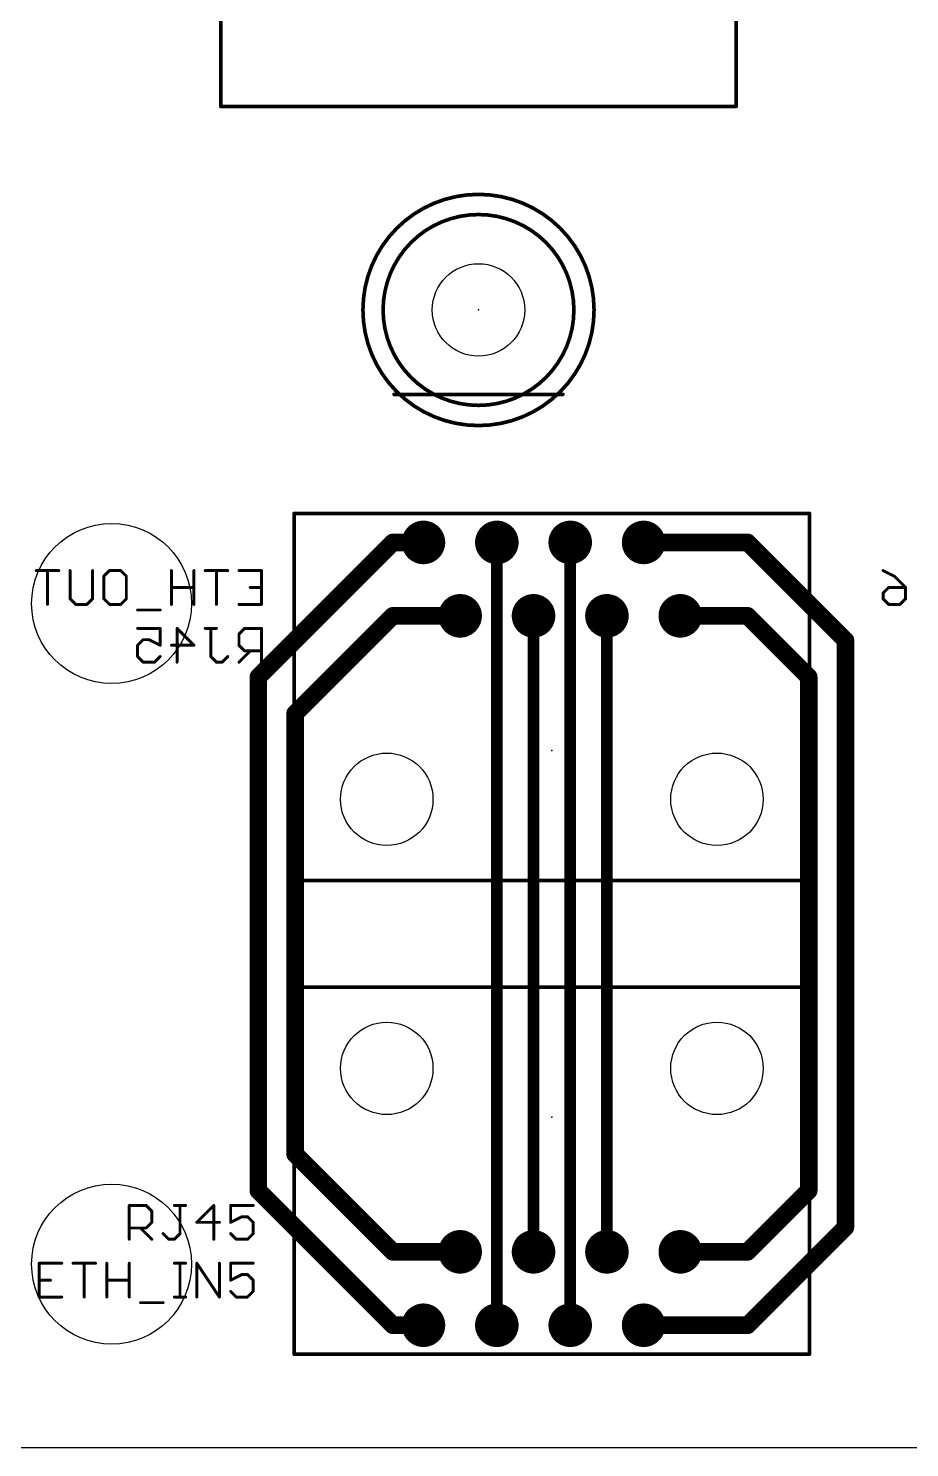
# Model space of a CAD drawing. Extents: x 0 to 9.2, y 0 to 4.69.
# Drawn here: x 5.487 to 6.688, y 0 to 1.934 of the extents above; entities that cross this region are included whole.
import ezdxf

# ---------------------------------------------------------------- set-up
doc = ezdxf.new("R2010")
doc.units = 0
for name, color, linetype in [('1', 22, 'CONTINUOUS'), ('17', 82, 'CONTINUOUS'), ('20', 7, 'CONTINUOUS'), ('21', 253, 'CONTINUOUS'), ('22', 253, 'CONTINUOUS'), ('23', 7, 'CONTINUOUS'), ('24', 7, 'CONTINUOUS'), ('25', 253, 'CONTINUOUS'), ('26', 253, 'CONTINUOUS')]:
    doc.layers.add(name, color=color, linetype=linetype)

# ---------------------------------------------------------------- blocks, each defined once
blk = doc.blocks.new('ROUNDP')
at = {"const_width": 0.5}
blk.add_lwpolyline([(0, -0.25, 1), (0, 0.25, 1), (0, -0.25)], format="xyb", dxfattribs=at)

msp = doc.modelspace()

# ---------------------------------------------------------------- linework, layer by layer
at = {"layer": '1'}
for points, const_width in [([(5.8, 1.05), (5.983268, 1.233268)], 0.024), ([(6.025, 1.233268), (5.983268, 1.233268)], 0.024), ([(6.125, 1.233268), (6.125, 0.166732)], 0.016), ([(6.225, 0.166732), (6.225, 1.233268)], 0.016), ([(6.325, 1.233268), (6.466732, 1.233268)], 0.024), ([(6.6, 1.1), (6.466732, 1.233268)], 0.024), ([(5.85, 1), (5.983268, 1.133268)], 0.024), ([(6.075, 1.133268), (5.983268, 1.133268)], 0.024), ([(6.175, 1.133268), (6.175, 0.266732)], 0.016), ([(6.275, 1.133268), (6.275, 0.266732)], 0.016), ([(6.375, 1.133268), (6.466732, 1.133268)], 0.024), ([(6.55, 1.05), (6.466732, 1.133268)], 0.024), ([(6.6, 0.3), (6.6, 1.1)], 0.024), ([(5.8, 0.35), (5.8, 1.05)], 0.024), ([(6.55, 0.35), (6.55, 1.05)], 0.024), ([(5.85, 0.4), (5.85, 1)], 0.024), ([(5.983268, 0.266732), (5.85, 0.4)], 0.024), ([(5.983268, 0.166732), (5.8, 0.35)], 0.024), ([(6.466732, 0.266732), (6.55, 0.35)], 0.024), ([(6.466732, 0.166732), (6.6, 0.3)], 0.024), ([(6.075, 0.266732), (5.983268, 0.266732)], 0.024), ([(6.375, 0.266732), (6.466732, 0.266732)], 0.024), ([(6.025, 0.166732), (5.983268, 0.166732)], 0.024), ([(6.325, 0.166732), (6.466732, 0.166732)], 0.024)]:
    msp.add_lwpolyline(points, dxfattribs=dict(at, const_width=const_width))
for points, const_width in [([(5.983268, 1.239268, 1), (5.983268, 1.227268)], 0.012), ([(5.98751, 1.229025, 1), (5.979025, 1.23751)], 0.012), ([(6.025, 1.227268, 1), (6.025, 1.239268)], 0.012), ([(6.129, 1.233268, 1), (6.121, 1.233268)], 0.008), ([(6.229, 1.233268, 1), (6.221, 1.233268)], 0.008), ([(6.325, 1.239268, 1), (6.325, 1.227268)], 0.012), ([(6.470975, 1.23751, 1), (6.46249, 1.229025)], 0.012), ([(6.466732, 1.227268, 1), (6.466732, 1.239268)], 0.012), ([(5.983268, 1.139268, 1), (5.983268, 1.127268)], 0.012), ([(5.98751, 1.129025, 1), (5.979025, 1.13751)], 0.012), ([(6.075, 1.127268, 1), (6.075, 1.139268)], 0.012), ([(6.179, 1.133268, 1), (6.171, 1.133268)], 0.008), ([(6.279, 1.133268, 1), (6.271, 1.133268)], 0.008), ([(6.375, 1.139268, 1), (6.375, 1.127268)], 0.012), ([(6.470975, 1.13751, 1), (6.46249, 1.129025)], 0.012), ([(6.466732, 1.127268, 1), (6.466732, 1.139268)], 0.012), ([(6.606, 1.1, 1), (6.594, 1.1)], 0.012), ([(6.595757, 1.095757, 1), (6.604243, 1.104243)], 0.012), ([(5.795757, 1.054243, 1), (5.804243, 1.045757)], 0.012), ([(5.806, 1.05, 1), (5.794, 1.05)], 0.012), ([(6.556, 1.05, 1), (6.544, 1.05)], 0.012), ([(6.545757, 1.045757, 1), (6.554243, 1.054243)], 0.012), ([(5.845757, 1.004243, 1), (5.854243, 0.995757)], 0.012), ([(5.856, 1, 1), (5.844, 1)], 0.012), ([(5.854243, 0.404243, 1), (5.845757, 0.395757)], 0.012), ([(5.844, 0.4, 1), (5.856, 0.4)], 0.012), ([(5.804243, 0.354243, 1), (5.795757, 0.345757)], 0.012), ([(5.794, 0.35, 1), (5.806, 0.35)], 0.012), ([(6.544, 0.35, 1), (6.556, 0.35)], 0.012), ([(6.554243, 0.345757, 1), (6.545757, 0.354243)], 0.012), ([(6.604243, 0.295757, 1), (6.595757, 0.304243)], 0.012), ([(6.594, 0.3, 1), (6.606, 0.3)], 0.012), ([(5.983268, 0.272732, 1), (5.983268, 0.260732)], 0.012), ([(5.979025, 0.26249, 1), (5.98751, 0.270975)], 0.012), ([(6.075, 0.260732, 1), (6.075, 0.272732)], 0.012), ([(6.171, 0.266732, 1), (6.179, 0.266732)], 0.008), ([(6.271, 0.266732, 1), (6.279, 0.266732)], 0.008), ([(6.375, 0.272732, 1), (6.375, 0.260732)], 0.012), ([(6.46249, 0.270975, 1), (6.470975, 0.26249)], 0.012), ([(6.466732, 0.260732, 1), (6.466732, 0.272732)], 0.012), ([(5.983268, 0.172732, 1), (5.983268, 0.160732)], 0.012), ([(5.979025, 0.16249, 1), (5.98751, 0.170975)], 0.012), ([(6.025, 0.160732, 1), (6.025, 0.172732)], 0.012), ([(6.325, 0.172732, 1), (6.325, 0.160732)], 0.012), ([(6.46249, 0.170975, 1), (6.470975, 0.16249)], 0.012), ([(6.466732, 0.160732, 1), (6.466732, 0.172732)], 0.012), ([(6.121, 0.166732, 1), (6.129, 0.166732)], 0.008), ([(6.221, 0.166732, 1), (6.229, 0.166732)], 0.008)]:
    msp.add_lwpolyline(points, format="xyb", dxfattribs=dict(at, const_width=const_width))
at = {"layer": '20'}
msp.add_line((0, 0), (8.899213, 0), dxfattribs=at)
for centre, radius in [((6.1, 1.55), 0.062992), ((5.6, 1.15), 0.109), ((5.975, 0.883268), 0.062992), ((6.425, 0.883268), 0.062992), ((5.975, 0.516732), 0.062992), ((6.425, 0.516732), 0.062992), ((5.6, 0.25), 0.109)]:
    msp.add_circle(centre, radius, dxfattribs=at)
at = {"layer": '21'}
for points, const_width in [([(6.1, 1.39252, 1), (6.1, 1.70748, 1), (6.1, 1.39252)], 0.005), ([(6.1, 1.42, 1), (6.1, 1.68, 1), (6.1, 1.42)], 0.005), ([(5.985, 1.43625, 1), (5.985, 1.43375)], 0.0025), ([(6.215, 1.43375, 1), (6.215, 1.43625)], 0.0025), ([(5.850069, 0.772638, 1), (5.847569, 0.772638)], 0.0025), ([(5.848819, 0.773888, 1), (5.848819, 0.771388)], 0.0025), ([(6.552431, 0.772638, 1), (6.549931, 0.772638)], 0.0025), ([(6.551181, 0.771388, 1), (6.551181, 0.773888)], 0.0025), ([(5.848819, 0.128612, 1), (5.848819, 0.126112)], 0.0025), ([(5.847569, 0.127362, 1), (5.850069, 0.127362)], 0.0025), ([(6.549931, 0.127362, 1), (6.552431, 0.127362)], 0.0025), ([(6.551181, 0.126112, 1), (6.551181, 0.128612)], 0.0025)]:
    msp.add_lwpolyline(points, format="xyb", dxfattribs=dict(at, const_width=const_width))
at = {"layer": '21', "const_width": 0.005}
for points in [[(5.985, 1.435), (6.215, 1.435)], [(5.848819, 0.127362), (5.848819, 0.772638)], [(5.848819, 0.772638), (6.551181, 0.772638)], [(6.551181, 0.127362), (6.551181, 0.772638)], [(6.551181, 0.127362), (5.848819, 0.127362)]]:
    msp.add_lwpolyline(points, dxfattribs=at)
at = {"layer": '22', "const_width": 0.005}
for points in [[(5.748819, 2.472638), (5.748819, 1.827362)], [(6.451181, 2.472638), (6.451181, 1.827362)], [(5.748819, 1.827362), (6.451181, 1.827362)], [(6.551181, 1.272638), (5.848819, 1.272638)], [(5.848819, 1.272638), (5.848819, 0.627362)], [(6.551181, 1.272638), (6.551181, 0.627362)], [(5.848819, 0.627362), (6.551181, 0.627362)]]:
    msp.add_lwpolyline(points, dxfattribs=at)
at = {"layer": '22', "const_width": 0.0025}
for points in [[(5.748819, 1.828612, 1), (5.748819, 1.826112)], [(5.747569, 1.827362, 1), (5.750069, 1.827362)], [(6.449931, 1.827362, 1), (6.452431, 1.827362)], [(6.451181, 1.826112, 1), (6.451181, 1.828612)], [(5.848819, 1.273888, 1), (5.848819, 1.271388)], [(5.850069, 1.272638, 1), (5.847569, 1.272638)], [(6.552431, 1.272638, 1), (6.549931, 1.272638)], [(6.551181, 1.271388, 1), (6.551181, 1.273888)], [(5.848819, 0.628612, 1), (5.848819, 0.626112)], [(5.847569, 0.627362, 1), (5.850069, 0.627362)], [(6.549931, 0.627362, 1), (6.552431, 0.627362)], [(6.551181, 0.626112, 1), (6.551181, 0.628612)]]:
    msp.add_lwpolyline(points, format="xyb", dxfattribs=at)
at = {"layer": '23'}
for p in [(6.1, 1.55), (6.2, 0.45)]:
    msp.add_point(p, dxfattribs=at)
at = {"layer": '24'}
msp.add_point((6.2, 0.95), dxfattribs=at)
at = {"layer": '25', "const_width": 0.004}
for points in [[(5.624142, 0.28389), (5.624142, 0.329929)], [(5.624142, 0.329929), (5.647161, 0.329929)], [(5.647161, 0.329929), (5.654835, 0.322256)], [(5.685527, 0.329929), (5.700874, 0.329929)], [(5.693201, 0.291563), (5.693201, 0.329929)], [(5.73924, 0.329929), (5.71622, 0.306909)], [(5.73924, 0.28389), (5.73924, 0.329929)], [(5.792952, 0.329929), (5.76226, 0.329929)], [(5.76226, 0.329929), (5.76226, 0.306909)], [(5.654835, 0.322256), (5.654835, 0.306909)], [(5.76226, 0.306909), (5.777606, 0.314583)], [(5.777606, 0.314583), (5.785279, 0.314583)], [(5.785279, 0.314583), (5.792952, 0.306909)], [(5.647161, 0.299236), (5.624142, 0.299236)], [(5.639488, 0.299236), (5.654835, 0.28389)], [(5.654835, 0.306909), (5.647161, 0.299236)], [(5.670181, 0.291563), (5.677854, 0.28389)], [(5.685527, 0.28389), (5.693201, 0.291563)], [(5.71622, 0.306909), (5.746913, 0.306909)], [(5.769933, 0.28389), (5.76226, 0.291563)], [(5.792952, 0.291563), (5.785279, 0.28389)], [(5.792952, 0.306909), (5.792952, 0.291563)], [(5.677854, 0.28389), (5.685527, 0.28389)], [(5.785279, 0.28389), (5.769933, 0.28389)], [(5.532063, 0.251189), (5.50137, 0.251189)], [(5.50137, 0.251189), (5.50137, 0.20515)], [(5.54741, 0.251189), (5.578102, 0.251189)], [(5.562756, 0.20515), (5.562756, 0.251189)], [(5.593449, 0.20515), (5.593449, 0.251189)], [(5.624142, 0.251189), (5.624142, 0.20515)], [(5.685527, 0.251189), (5.700874, 0.251189)], [(5.6932, 0.20515), (5.6932, 0.251189)], [(5.71622, 0.20515), (5.71622, 0.251189)], [(5.71622, 0.251189), (5.746913, 0.20515)], [(5.746913, 0.20515), (5.746913, 0.251189)], [(5.792952, 0.251189), (5.762259, 0.251189)], [(5.762259, 0.251189), (5.762259, 0.228169)], [(5.762259, 0.228169), (5.777606, 0.235842)], [(5.777606, 0.235842), (5.785279, 0.235842)], [(5.785279, 0.235842), (5.792952, 0.228169)], [(5.50137, 0.228169), (5.516717, 0.228169)], [(5.593449, 0.228169), (5.624142, 0.228169)], [(5.769932, 0.20515), (5.762259, 0.212823)], [(5.792952, 0.212823), (5.785279, 0.20515)], [(5.792952, 0.228169), (5.792952, 0.212823)], [(5.50137, 0.20515), (5.532063, 0.20515)], [(5.639488, 0.197477), (5.670181, 0.197477)], [(5.685527, 0.20515), (5.700874, 0.20515)], [(5.785279, 0.20515), (5.769932, 0.20515)]]:
    msp.add_lwpolyline(points, dxfattribs=at)
at = {"layer": '25', "const_width": 0.002}
for points in [[(5.625142, 0.329929, 1), (5.623142, 0.329929)], [(5.624142, 0.330929, 1), (5.624142, 0.328929)], [(5.647869, 0.330636, 1), (5.646454, 0.329222)], [(5.647161, 0.328929, 1), (5.647161, 0.330929)], [(5.685527, 0.330929, 1), (5.685527, 0.328929)], [(5.694201, 0.329929, 1), (5.692201, 0.329929)], [(5.700874, 0.328929, 1), (5.700874, 0.330929)], [(5.74024, 0.329929, 1), (5.73824, 0.329929)], [(5.739947, 0.329222, 1), (5.738533, 0.330636)], [(5.76226, 0.330929, 1), (5.76226, 0.328929)], [(5.76326, 0.329929, 1), (5.76126, 0.329929)], [(5.792952, 0.328929, 1), (5.792952, 0.330929)], [(5.655835, 0.322256, 1), (5.653835, 0.322256)], [(5.654128, 0.321549, 1), (5.655542, 0.322963)], [(5.777606, 0.315583, 1), (5.777606, 0.313583)], [(5.778053, 0.313688, 1), (5.777159, 0.315477)], [(5.785986, 0.31529, 1), (5.784572, 0.313875)], [(5.785279, 0.313583, 1), (5.785279, 0.315583)], [(5.624142, 0.300236, 1), (5.624142, 0.298236)], [(5.640195, 0.299943, 1), (5.638781, 0.298529)], [(5.646454, 0.299943, 1), (5.647869, 0.298529)], [(5.647161, 0.298236, 1), (5.647161, 0.300236)], [(5.653835, 0.306909, 1), (5.655835, 0.306909)], [(5.655542, 0.306202, 1), (5.654128, 0.307616)], [(5.670888, 0.29227, 1), (5.669474, 0.290856)], [(5.692201, 0.291563, 1), (5.694201, 0.291563)], [(5.693908, 0.290856, 1), (5.692494, 0.29227)], [(5.71622, 0.307909, 1), (5.71622, 0.305909)], [(5.715513, 0.307616, 1), (5.716927, 0.306202)], [(5.746913, 0.305909, 1), (5.746913, 0.307909)], [(5.761812, 0.307804, 1), (5.762707, 0.306015)], [(5.762967, 0.29227, 1), (5.761552, 0.290856)], [(5.76126, 0.306909, 1), (5.76326, 0.306909)], [(5.793952, 0.306909, 1), (5.791952, 0.306909)], [(5.791952, 0.291563, 1), (5.793952, 0.291563)], [(5.792245, 0.306202, 1), (5.793659, 0.307616)], [(5.793659, 0.290856, 1), (5.792245, 0.29227)], [(5.623142, 0.28389, 1), (5.625142, 0.28389)], [(5.654128, 0.283183, 1), (5.655542, 0.284597)], [(5.677854, 0.28489, 1), (5.677854, 0.28289)], [(5.677147, 0.283183, 1), (5.678561, 0.284597)], [(5.68482, 0.284597, 1), (5.686235, 0.283183)], [(5.685527, 0.28289, 1), (5.685527, 0.28489)], [(5.73824, 0.28389, 1), (5.74024, 0.28389)], [(5.769933, 0.28489, 1), (5.769933, 0.28289)], [(5.769226, 0.283183, 1), (5.77064, 0.284597)], [(5.784572, 0.284597, 1), (5.785986, 0.283183)], [(5.785279, 0.28289, 1), (5.785279, 0.28489)], [(5.50137, 0.252189, 1), (5.50137, 0.250189)], [(5.50237, 0.251189, 1), (5.50037, 0.251189)], [(5.532063, 0.250189, 1), (5.532063, 0.252189)], [(5.54741, 0.252189, 1), (5.54741, 0.250189)], [(5.563756, 0.251189, 1), (5.561756, 0.251189)], [(5.578102, 0.250189, 1), (5.578102, 0.252189)], [(5.594449, 0.251189, 1), (5.592449, 0.251189)], [(5.625142, 0.251189, 1), (5.623142, 0.251189)], [(5.685527, 0.252189, 1), (5.685527, 0.250189)], [(5.6942, 0.251189, 1), (5.6922, 0.251189)], [(5.700874, 0.250189, 1), (5.700874, 0.252189)], [(5.71722, 0.251189, 1), (5.71522, 0.251189)], [(5.717052, 0.251744, 1), (5.715388, 0.250634)], [(5.747913, 0.251189, 1), (5.745913, 0.251189)], [(5.762259, 0.252189, 1), (5.762259, 0.250189)], [(5.763259, 0.251189, 1), (5.761259, 0.251189)], [(5.792952, 0.250189, 1), (5.792952, 0.252189)], [(5.777606, 0.236842, 1), (5.777606, 0.234842)], [(5.778053, 0.234948, 1), (5.777158, 0.236737)], [(5.785986, 0.23655, 1), (5.784572, 0.235135)], [(5.785279, 0.234842, 1), (5.785279, 0.236842)], [(5.50137, 0.229169, 1), (5.50137, 0.227169)], [(5.516717, 0.227169, 1), (5.516717, 0.229169)], [(5.593449, 0.229169, 1), (5.593449, 0.227169)], [(5.624142, 0.227169, 1), (5.624142, 0.229169)], [(5.761812, 0.229064, 1), (5.762707, 0.227275)], [(5.761259, 0.228169, 1), (5.763259, 0.228169)], [(5.762966, 0.21353, 1), (5.761552, 0.212116)], [(5.793952, 0.228169, 1), (5.791952, 0.228169)], [(5.791952, 0.212823, 1), (5.793952, 0.212823)], [(5.792245, 0.227462, 1), (5.793659, 0.228876)], [(5.793659, 0.212116, 1), (5.792245, 0.21353)], [(5.50137, 0.20615, 1), (5.50137, 0.20415)], [(5.50037, 0.20515, 1), (5.50237, 0.20515)], [(5.532063, 0.20415, 1), (5.532063, 0.20615)], [(5.561756, 0.20515, 1), (5.563756, 0.20515)], [(5.592449, 0.20515, 1), (5.594449, 0.20515)], [(5.623142, 0.20515, 1), (5.625142, 0.20515)], [(5.639488, 0.198477, 1), (5.639488, 0.196477)], [(5.670181, 0.196477, 1), (5.670181, 0.198477)], [(5.685527, 0.20615, 1), (5.685527, 0.20415)], [(5.6922, 0.20515, 1), (5.6942, 0.20515)], [(5.700874, 0.20415, 1), (5.700874, 0.20615)], [(5.71522, 0.20515, 1), (5.71722, 0.20515)], [(5.745913, 0.20515, 1), (5.747913, 0.20515)], [(5.746081, 0.204595, 1), (5.747745, 0.205704)], [(5.769932, 0.20615, 1), (5.769932, 0.20415)], [(5.769225, 0.204442, 1), (5.77064, 0.205857)], [(5.784572, 0.205857, 1), (5.785986, 0.204442)], [(5.785279, 0.20415, 1), (5.785279, 0.20615)]]:
    msp.add_lwpolyline(points, format="xyb", dxfattribs=at)
at = {"layer": '26', "const_width": 0.004}
for points in [[(5.528064, 1.19489), (5.497371, 1.19489)], [(5.512717, 1.14885), (5.512717, 1.19489)], [(5.54341, 1.156523), (5.54341, 1.19489)], [(5.574103, 1.19489), (5.574103, 1.156523)], [(5.589449, 1.187216), (5.597123, 1.19489)], [(5.589449, 1.156523), (5.589449, 1.187216)], [(5.597123, 1.19489), (5.612469, 1.19489)], [(5.612469, 1.19489), (5.620142, 1.187216)], [(5.620142, 1.187216), (5.620142, 1.156523)], [(5.681528, 1.19489), (5.681528, 1.14885)], [(5.712221, 1.14885), (5.712221, 1.19489)], [(5.75826, 1.19489), (5.727567, 1.19489)], [(5.742914, 1.14885), (5.742914, 1.19489)], [(5.773606, 1.19489), (5.804299, 1.19489)], [(5.804299, 1.19489), (5.804299, 1.14885)], [(6.651332, 1.19489), (6.666678, 1.187216)], [(6.666678, 1.187216), (6.682024, 1.17187)], [(5.712221, 1.17187), (5.681528, 1.17187)], [(5.804299, 1.17187), (5.788953, 1.17187)], [(6.651332, 1.164197), (6.659005, 1.17187)], [(6.651332, 1.156523), (6.651332, 1.164197)], [(6.659005, 1.17187), (6.682024, 1.17187)], [(6.682024, 1.17187), (6.682024, 1.156523)], [(5.551083, 1.14885), (5.54341, 1.156523)], [(5.56643, 1.14885), (5.551083, 1.14885)], [(5.574103, 1.156523), (5.56643, 1.14885)], [(5.597123, 1.14885), (5.589449, 1.156523)], [(5.612469, 1.14885), (5.597123, 1.14885)], [(5.620142, 1.156523), (5.612469, 1.14885)], [(5.666181, 1.141177), (5.635489, 1.141177)], [(5.804299, 1.14885), (5.773606, 1.14885)], [(6.659005, 1.14885), (6.651332, 1.156523)], [(6.674351, 1.14885), (6.659005, 1.14885)], [(6.682024, 1.156523), (6.674351, 1.14885)], [(5.635489, 1.116149), (5.666181, 1.116149)], [(5.643162, 1.100803), (5.635489, 1.09313)], [(5.650835, 1.100803), (5.643162, 1.100803)], [(5.666181, 1.09313), (5.650835, 1.100803)], [(5.666181, 1.116149), (5.666181, 1.09313)], [(5.689201, 1.07011), (5.689201, 1.116149)], [(5.689201, 1.116149), (5.712221, 1.09313)], [(5.742914, 1.116149), (5.727567, 1.116149)], [(5.73524, 1.077783), (5.73524, 1.116149)], [(5.78128, 1.116149), (5.773606, 1.108476)], [(5.773606, 1.108476), (5.773606, 1.09313)], [(5.804299, 1.116149), (5.78128, 1.116149)], [(5.804299, 1.07011), (5.804299, 1.116149)], [(5.635489, 1.09313), (5.635489, 1.077783)], [(5.712221, 1.09313), (5.681528, 1.09313)], [(5.773606, 1.09313), (5.78128, 1.085457)], [(5.788953, 1.085457), (5.773606, 1.07011)], [(5.78128, 1.085457), (5.804299, 1.085457)], [(5.635489, 1.077783), (5.643162, 1.07011)], [(5.643162, 1.07011), (5.658508, 1.07011)], [(5.658508, 1.07011), (5.666181, 1.077783)], [(5.742914, 1.07011), (5.73524, 1.077783)], [(5.750587, 1.07011), (5.742914, 1.07011)], [(5.75826, 1.077783), (5.750587, 1.07011)]]:
    msp.add_lwpolyline(points, dxfattribs=at)
at = {"layer": '26', "const_width": 0.002}
for points in [[(5.497371, 1.19589, 1), (5.497371, 1.19389)], [(5.513717, 1.19489, 1), (5.511717, 1.19489)], [(5.528064, 1.19389, 1), (5.528064, 1.19589)], [(5.54441, 1.19489, 1), (5.54241, 1.19489)], [(5.575103, 1.19489, 1), (5.573103, 1.19489)], [(5.590449, 1.187216, 1), (5.588449, 1.187216)], [(5.588742, 1.187924, 1), (5.590157, 1.186509)], [(5.597123, 1.19589, 1), (5.597123, 1.19389)], [(5.59783, 1.194183, 1), (5.596416, 1.195597)], [(5.613176, 1.195597, 1), (5.611762, 1.194183)], [(5.612469, 1.19389, 1), (5.612469, 1.19589)], [(5.621142, 1.187216, 1), (5.619142, 1.187216)], [(5.619435, 1.186509, 1), (5.620849, 1.187924)], [(5.682528, 1.19489, 1), (5.680528, 1.19489)], [(5.713221, 1.19489, 1), (5.711221, 1.19489)], [(5.727567, 1.19589, 1), (5.727567, 1.19389)], [(5.743914, 1.19489, 1), (5.741914, 1.19489)], [(5.75826, 1.19389, 1), (5.75826, 1.19589)], [(5.773606, 1.19589, 1), (5.773606, 1.19389)], [(5.805299, 1.19489, 1), (5.803299, 1.19489)], [(5.804299, 1.19389, 1), (5.804299, 1.19589)], [(6.651779, 1.195784, 1), (6.650884, 1.193995)], [(6.667385, 1.187924, 1), (6.665971, 1.186509)], [(6.666231, 1.186322, 1), (6.667125, 1.188111)], [(5.681528, 1.17287, 1), (5.681528, 1.17087)], [(5.712221, 1.17087, 1), (5.712221, 1.17287)], [(5.788953, 1.17287, 1), (5.788953, 1.17087)], [(5.804299, 1.17087, 1), (5.804299, 1.17287)], [(6.652332, 1.164197, 1), (6.650332, 1.164197)], [(6.650625, 1.164904, 1), (6.652039, 1.16349)], [(6.659005, 1.17287, 1), (6.659005, 1.17087)], [(6.659712, 1.171163, 1), (6.658298, 1.172577)], [(6.683024, 1.17187, 1), (6.681024, 1.17187)], [(6.681317, 1.171163, 1), (6.682732, 1.172577)], [(6.682024, 1.17087, 1), (6.682024, 1.17287)], [(5.511717, 1.14885, 1), (5.513717, 1.14885)], [(5.544117, 1.157231, 1), (5.542703, 1.155816)], [(5.54241, 1.156523, 1), (5.54441, 1.156523)], [(5.551083, 1.14985, 1), (5.551083, 1.14785)], [(5.550376, 1.148143, 1), (5.551791, 1.149558)], [(5.565723, 1.149558, 1), (5.567137, 1.148143)], [(5.56643, 1.14785, 1), (5.56643, 1.14985)], [(5.573103, 1.156523, 1), (5.575103, 1.156523)], [(5.57481, 1.155816, 1), (5.573396, 1.157231)], [(5.590157, 1.157231, 1), (5.588742, 1.155816)], [(5.588449, 1.156523, 1), (5.590449, 1.156523)], [(5.597123, 1.14985, 1), (5.597123, 1.14785)], [(5.596416, 1.148143, 1), (5.59783, 1.149558)], [(5.611762, 1.149558, 1), (5.613176, 1.148143)], [(5.612469, 1.14785, 1), (5.612469, 1.14985)], [(5.619142, 1.156523, 1), (5.621142, 1.156523)], [(5.620849, 1.155816, 1), (5.619435, 1.157231)], [(5.635489, 1.142177, 1), (5.635489, 1.140177)], [(5.666181, 1.140177, 1), (5.666181, 1.142177)], [(5.680528, 1.14885, 1), (5.682528, 1.14885)], [(5.711221, 1.14885, 1), (5.713221, 1.14885)], [(5.741914, 1.14885, 1), (5.743914, 1.14885)], [(5.773606, 1.14985, 1), (5.773606, 1.14785)], [(5.803299, 1.14885, 1), (5.805299, 1.14885)], [(5.804299, 1.14785, 1), (5.804299, 1.14985)], [(6.652039, 1.157231, 1), (6.650625, 1.155816)], [(6.650332, 1.156523, 1), (6.652332, 1.156523)], [(6.659005, 1.14985, 1), (6.659005, 1.14785)], [(6.658298, 1.148143, 1), (6.659712, 1.149558)], [(6.673644, 1.149558, 1), (6.675058, 1.148143)], [(6.674351, 1.14785, 1), (6.674351, 1.14985)], [(6.681024, 1.156523, 1), (6.683024, 1.156523)], [(6.682732, 1.155816, 1), (6.681317, 1.157231)], [(5.635489, 1.117149, 1), (5.635489, 1.115149)], [(5.643162, 1.101803, 1), (5.643162, 1.099803)], [(5.643869, 1.100096, 1), (5.642455, 1.10151)], [(5.651282, 1.101697, 1), (5.650388, 1.099909)], [(5.650835, 1.099803, 1), (5.650835, 1.101803)], [(5.667181, 1.116149, 1), (5.665181, 1.116149)], [(5.666181, 1.115149, 1), (5.666181, 1.117149)], [(5.689908, 1.116857, 1), (5.688494, 1.115442)], [(5.690201, 1.116149, 1), (5.688201, 1.116149)], [(5.727567, 1.117149, 1), (5.727567, 1.115149)], [(5.73624, 1.116149, 1), (5.73424, 1.116149)], [(5.742914, 1.115149, 1), (5.742914, 1.117149)], [(5.774606, 1.108476, 1), (5.772606, 1.108476)], [(5.772899, 1.109183, 1), (5.774314, 1.107769)], [(5.78128, 1.117149, 1), (5.78128, 1.115149)], [(5.781987, 1.115442, 1), (5.780573, 1.116857)], [(5.805299, 1.116149, 1), (5.803299, 1.116149)], [(5.804299, 1.115149, 1), (5.804299, 1.117149)], [(5.636489, 1.09313, 1), (5.634489, 1.09313)], [(5.634782, 1.093837, 1), (5.636196, 1.092423)], [(5.665181, 1.09313, 1), (5.667181, 1.09313)], [(5.665734, 1.092235, 1), (5.666629, 1.094024)], [(5.681528, 1.09413, 1), (5.681528, 1.09213)], [(5.711514, 1.092423, 1), (5.712928, 1.093837)], [(5.712221, 1.09213, 1), (5.712221, 1.09413)], [(5.774314, 1.093837, 1), (5.772899, 1.092423)], [(5.772606, 1.09313, 1), (5.774606, 1.09313)], [(5.78128, 1.086457, 1), (5.78128, 1.084457)], [(5.780573, 1.084749, 1), (5.781987, 1.086164)], [(5.78966, 1.084749, 1), (5.788246, 1.086164)], [(5.804299, 1.084457, 1), (5.804299, 1.086457)], [(5.636196, 1.07849, 1), (5.634782, 1.077076)], [(5.634489, 1.077783, 1), (5.636489, 1.077783)], [(5.643162, 1.07111, 1), (5.643162, 1.06911)], [(5.642455, 1.069403, 1), (5.643869, 1.070817)], [(5.657801, 1.070817, 1), (5.659215, 1.069403)], [(5.658508, 1.06911, 1), (5.658508, 1.07111)], [(5.666889, 1.077076, 1), (5.665474, 1.07849)], [(5.688201, 1.07011, 1), (5.690201, 1.07011)], [(5.735948, 1.07849, 1), (5.734533, 1.077076)], [(5.73424, 1.077783, 1), (5.73624, 1.077783)], [(5.742914, 1.07111, 1), (5.742914, 1.06911)], [(5.742207, 1.069403, 1), (5.743621, 1.070817)], [(5.74988, 1.070817, 1), (5.751294, 1.069403)], [(5.750587, 1.06911, 1), (5.750587, 1.07111)], [(5.758967, 1.077076, 1), (5.757553, 1.07849)], [(5.772899, 1.070817, 1), (5.774314, 1.069403)], [(5.803299, 1.07011, 1), (5.805299, 1.07011)]]:
    msp.add_lwpolyline(points, format="xyb", dxfattribs=at)

# ---------------------------------------------------------------- block references
at = {"layer": '17', "xscale": 0.05937, "yscale": 0.05937, "rotation": 180}
for p in [(6.025, 1.233268), (6.025, 1.233268), (6.125, 1.233268), (6.125, 1.233268), (6.225, 1.233268), (6.225, 1.233268), (6.325, 1.233268), (6.325, 1.233268), (6.075, 1.133268), (6.075, 1.133268), (6.175, 1.133268), (6.175, 1.133268), (6.275, 1.133268), (6.275, 1.133268), (6.375, 1.133268), (6.375, 1.133268), (6.075, 0.266732), (6.075, 0.266732), (6.175, 0.266732), (6.175, 0.266732), (6.275, 0.266732), (6.275, 0.266732), (6.375, 0.266732), (6.375, 0.266732), (6.025, 0.166732), (6.025, 0.166732), (6.125, 0.166732), (6.125, 0.166732), (6.225, 0.166732), (6.225, 0.166732), (6.325, 0.166732), (6.325, 0.166732)]:
    msp.add_blockref('ROUNDP', p, dxfattribs=at)

doc.saveas('drawing.dxf')
